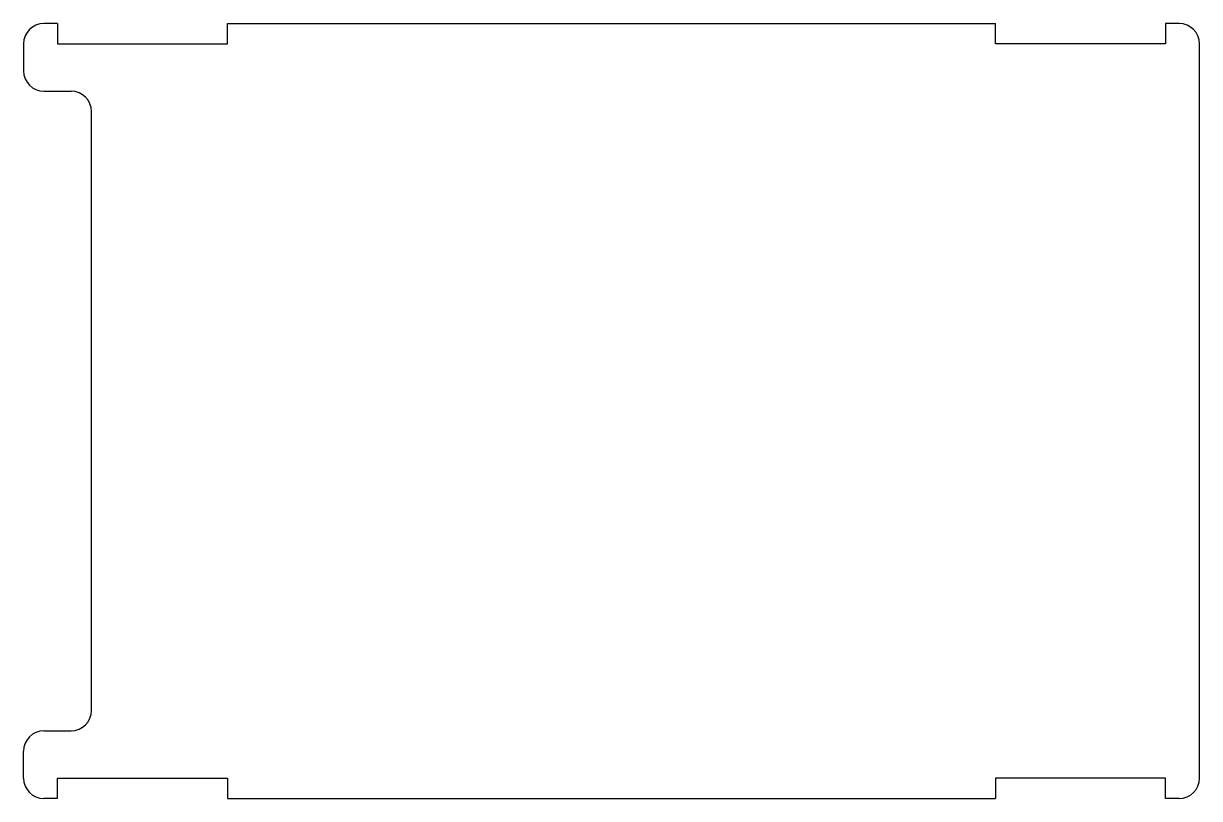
# Model space of a CAD drawing. Header units: millimetres. Extents: x 96 to 269, y 64 to 178.
import ezdxf

# ---------------------------------------------------------------- set-up
doc = ezdxf.new("R2010")
doc.units = ezdxf.units.MM

msp = doc.modelspace()

# ---------------------------------------------------------------- linework, layer by layer
for p, q in [((101.24, 177.55), (99.24, 177.55)), ((101.24, 177.55), (101.24, 174.55)), ((126.24, 177.55), (239.24, 177.55)), ((126.24, 174.55), (126.24, 177.55)), ((239.24, 174.55), (239.24, 177.55)), ((266.24, 177.55), (264.24, 177.55)), ((264.24, 177.55), (264.24, 174.55)), ((96.24, 174.55), (96.24, 170.59)), ((101.24, 174.55), (126.24, 174.55)), ((264.24, 174.55), (239.24, 174.55)), ((269.24, 66.55), (269.24, 174.55)), ((99.24, 167.59), (103.24, 167.59)), ((106.24, 76.51), (106.24, 164.59)), ((99.24, 73.51), (103.24, 73.51)), ((96.24, 66.55), (96.24, 70.51)), ((101.24, 63.55), (101.24, 66.55)), ((101.24, 66.55), (126.24, 66.55)), ((126.24, 66.55), (126.24, 63.55)), ((264.24, 66.55), (239.24, 66.55)), ((239.24, 66.55), (239.24, 63.55)), ((264.24, 63.55), (264.24, 66.55)), ((101.24, 63.55), (99.24, 63.55)), ((126.24, 63.55), (239.24, 63.55)), ((266.24, 63.55), (264.24, 63.55))]:
    msp.add_line(p, q)
for centre, start, end in [((99.24, 174.55), 90, 180), ((266.24, 174.55), 0, 90), ((99.24, 170.59), 180, 270), ((103.24, 164.59), 0, 90), ((103.24, 76.51), 270, 0), ((99.24, 70.51), 90, 180), ((99.24, 66.55), 180, 270), ((266.24, 66.55), 270, 0)]:
    msp.add_arc(centre, 3, start, end)

doc.saveas('drawing.dxf')
